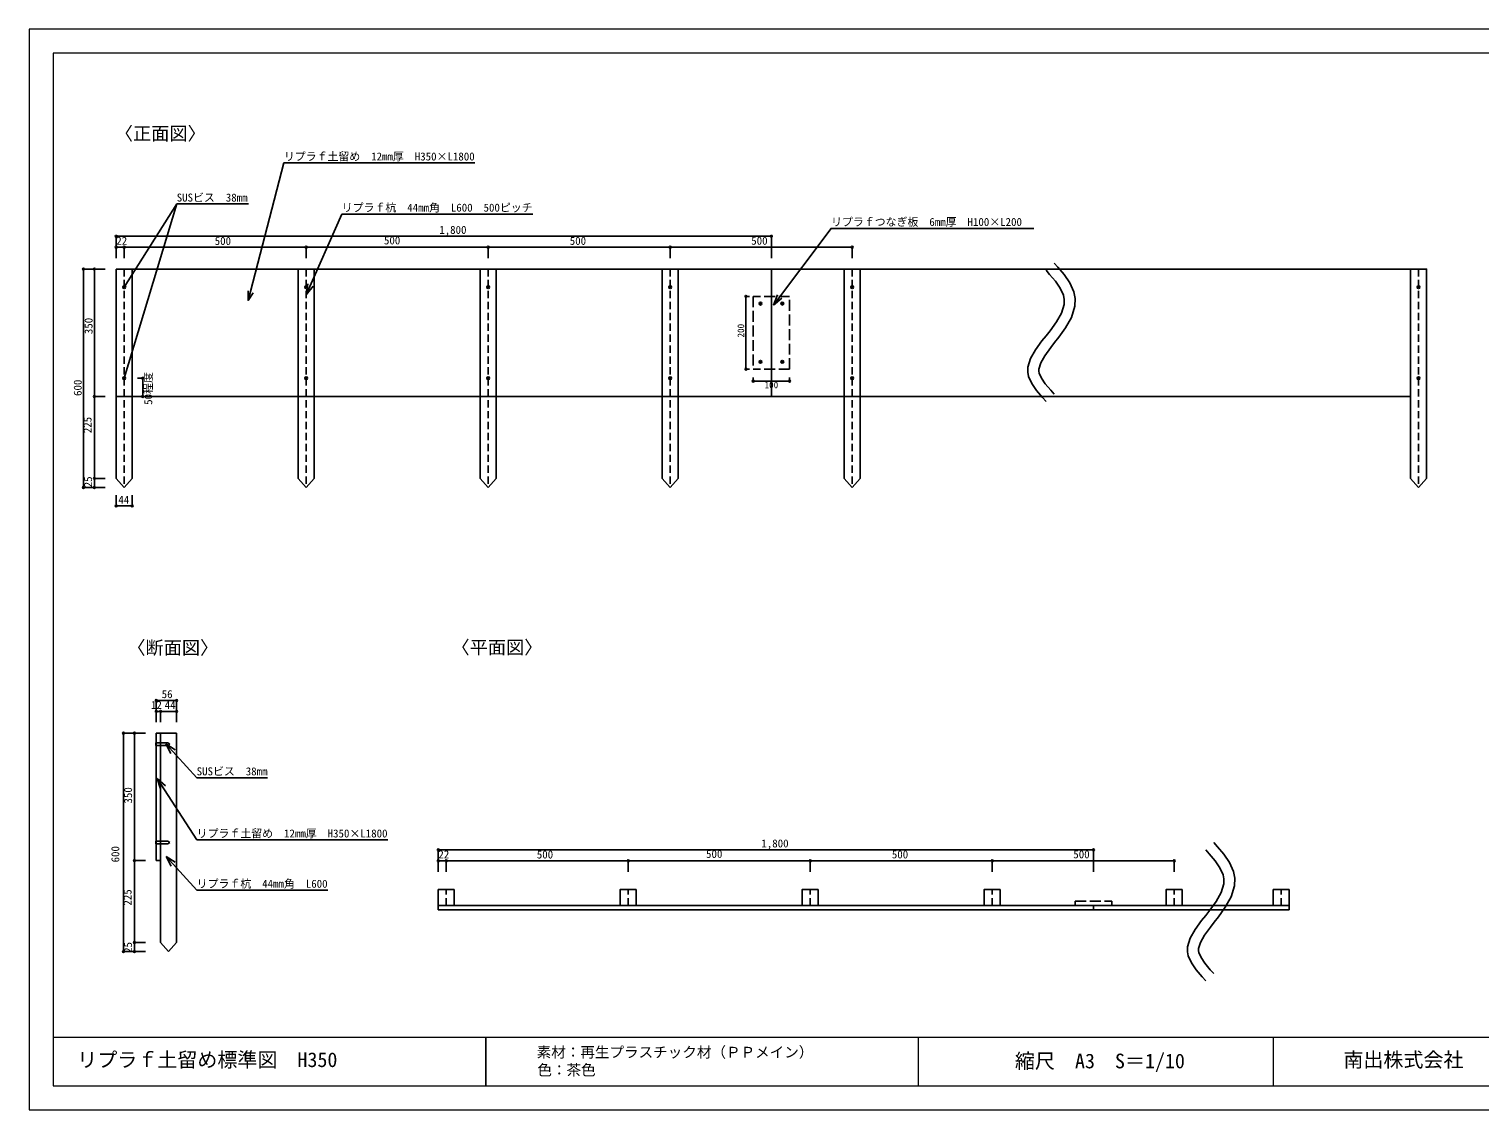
# Model space of a CAD drawing. Units: millimetres at full size, sheet at 1:10. Extents: x -2100 to 3950, y -1485 to 1485.
# Drawn here: x -2100 to 1886, y -1485 to 1485 of the extents above; entities that cross this region are included whole.
import ezdxf
from ezdxf.enums import TextEntityAlignment as Align

# ---------------------------------------------------------------- set-up
doc = ezdxf.new("R2010")
doc.units = ezdxf.units.MM
doc.header["$LTSCALE"] = 10
doc.header["$PDMODE"] = 32
doc.header["$PDSIZE"] = 5
for name, pattern in [('DASHED2', [3, 2, -1]), ('DASHED3', [4, 3, -1]), ('DASHED_SPACED', [12, 6, -6])]:
    doc.linetypes.add(name, pattern=pattern)
doc.layers.add('0-0', color=7, linetype='Continuous', lineweight=18)
doc.layers.add('1-0', color=7, linetype='Continuous')
doc.styles.add('ＭＳ ゴシック', font='')
doc.styles.get('ＭＳ ゴシック').set_extended_font_data('MS Gothic')

msp = doc.modelspace()

# ---------------------------------------------------------------- linework, layer by layer
at = {"layer": '0-0'}
for p, q in [((-2033.33, -1285), (2033.33, -1285)), ((342.48, -1285), (342.48, -1418.33)), ((1318.41, -1285), (1318.41, -1418.33)), ((-2033.33, -1418.33), (2033.33, -1418.33))]:
    msp.add_line(p, q, dxfattribs=at)
msp.add_lwpolyline([(2100, 1485), (-2100, 1485), (-2100, -1485), (2100, -1485)], close=True, dxfattribs=at)
msp.add_lwpolyline([(2033.33, 1418.33), (-2033.33, 1418.33), (-2033.33, -1418.33)], dxfattribs=at)
at = {"layer": '1-0'}
for p, q in [((-1399.99, 1117.17), (-874.99, 1117.17)), ((-1838.46, 775.48), (-1694.28, 1004.26)), ((-1838.46, 525.48), (-1694.28, 1004.26)), ((-1694.28, 1004.26), (-1497.29, 1004.26)), ((-1338.45, 754.78), (-1240.92, 976.65)), ((-1240.92, 976.65), (-715.92, 976.65)), ((-1860.46, 825.48), (-1860.46, 250.48)), ((-1816.46, 825.48), (-1816.46, 625.48)), ((-1360.46, 825.48), (-1360.46, 250.48)), ((-1316.46, 825.48), (-1316.46, 250.48)), ((-860.46, 825.48), (-860.46, 250.48)), ((-816.46, 825.48), (-816.46, 250.48)), ((-360.46, 825.48), (-360.46, 250.48)), ((-316.46, 825.48), (-316.46, 250.48)), ((-60.46, 825.48), (-60.46, 475.48)), ((139.54, 825.48), (139.54, 625.48)), ((139.54, 825.48), (139.54, 250.48)), ((139.54, 825.48), (139.54, 250.48)), ((183.54, 825.48), (183.54, 250.48)), ((1695.54, 825.48), (1695.54, 625.48)), ((1695.54, 825.48), (1695.54, 625.48)), ((1695.54, 825.48), (1695.54, 250.48)), ((1739.54, 825.48), (1739.54, 250.48)), ((-1834.66, 775.48), (-1842.26, 775.48)), ((-1838.46, 775.48), (-1837.13, 782.04)), ((-1838.46, 779.28), (-1838.46, 771.68)), ((-1838.46, 775.48), (-1833.18, 779.05)), ((-1498.26, 739.45), (-1484.06, 759.76)), ((-1334.66, 775.48), (-1342.26, 775.48)), ((-1338.46, 779.28), (-1338.46, 771.68)), ((-1338.45, 754.78), (-1333.89, 784.44)), ((-1338.45, 754.78), (-1319.68, 778.19)), ((-834.66, 775.48), (-842.26, 775.48)), ((-838.46, 779.28), (-838.46, 771.68)), ((-334.66, 775.48), (-342.26, 775.48)), ((-338.46, 779.28), (-338.46, 771.68)), ((165.34, 775.48), (157.74, 775.48)), ((161.54, 779.28), (161.54, 771.68)), ((1721.33, 775.48), (1713.73, 775.48)), ((1717.53, 779.28), (1717.53, 771.68)), ((-86.66, 730.48), (-94.26, 730.48)), ((-90.46, 734.28), (-90.46, 726.68)), ((-55.15, 726.62), (-43.93, 754.45)), ((-55.15, 726.62), (-31.52, 745.11)), ((-26.66, 730.48), (-34.26, 730.48)), ((-30.46, 726.68), (-30.46, 734.28)), ((-1816.46, 625.48), (-1816.46, 250.48)), ((-94.26, 570.5), (-86.66, 570.5)), ((-90.46, 574.3), (-90.46, 566.7)), ((-34.26, 570.5), (-26.66, 570.5)), ((-30.46, 566.7), (-30.46, 574.3)), ((-1834.66, 525.48), (-1842.26, 525.48)), ((-1838.46, 525.48), (-1837.86, 531.24)), ((-1838.46, 525.48), (-1835.66, 529.63)), ((-1838.46, 529.28), (-1838.46, 521.68)), ((-1334.66, 525.48), (-1342.26, 525.48)), ((-1338.46, 529.28), (-1338.46, 521.68)), ((-834.66, 525.48), (-842.26, 525.48)), ((-838.46, 529.28), (-838.46, 521.68)), ((-334.66, 525.48), (-342.26, 525.48)), ((-338.46, 529.28), (-338.46, 521.68)), ((165.34, 525.48), (157.74, 525.48)), ((161.54, 529.28), (161.54, 521.68)), ((1721.36, 525.48), (1713.76, 525.48)), ((1717.56, 529.28), (1717.56, 521.68)), ((-1860.46, 475.48), (1695.54, 475.48)), ((-1860.46, 250.48), (-1838.46, 225.48)), ((-1816.46, 250.48), (-1838.46, 225.48)), ((-1360.46, 250.48), (-1338.46, 225.48)), ((-1316.46, 250.48), (-1338.46, 225.48)), ((-860.46, 250.48), (-838.46, 225.48)), ((-816.46, 250.48), (-838.46, 225.48)), ((-360.46, 250.48), (-338.46, 225.48)), ((-316.46, 250.48), (-338.46, 225.48)), ((139.54, 250.48), (161.54, 225.48)), ((183.54, 250.48), (161.54, 225.48)), ((1695.54, 250.48), (1717.54, 225.48)), ((1739.54, 250.48), (1717.54, 225.48)), ((-1751.42, -475.99), (-1751.42, -483.59)), ((-1751.42, -475.99), (-1750.42, -475.99)), ((-1750.42, -449.79), (-1694.42, -449.79)), ((-1738.42, -449.79), (-1738.42, -1024.79)), ((-1694.42, -449.79), (-1694.42, -1024.79)), ((-1751.42, -483.59), (-1750.42, -483.59)), ((-1724.2, -479.26), (-1639.42, -572.22)), ((-1724.2, -479.26), (-1698.94, -495.44)), ((-1724.2, -479.26), (-1710.41, -505.9)), ((-1747.56, -574.27), (-1639.42, -742.83)), ((-1747.56, -574.27), (-1725.38, -594.46)), ((-1747.56, -574.27), (-1738.45, -602.85)), ((-1639.42, -572.22), (-1444.42, -572.22)), ((-1751.42, -745.99), (-1751.42, -753.59)), ((-1751.42, -745.99), (-1750.42, -745.99)), ((-1751.42, -753.59), (-1750.42, -753.59)), ((-1639.42, -742.83), (-1114.42, -742.83)), ((-1723.37, -788.27), (-1639.42, -881)), ((-1723.37, -788.27), (-1698.17, -804.54)), ((-1723.37, -788.27), (-1709.68, -814.96)), ((-1750.42, -799.79), (-1738.42, -799.79)), ((-1639.42, -881), (-1279.27, -881)), ((-975.61, -878.92), (-931.61, -878.92)), ((-975.61, -922.92), (-975.61, -878.92)), ((-931.61, -878.92), (-931.61, -922.92)), ((-431.61, -878.92), (-431.61, -922.92)), ((68.39, -878.92), (68.39, -922.92)), ((568.39, -878.92), (568.39, -922.92)), ((1068.39, -878.92), (1068.39, -922.92)), ((1318.39, -878.92), (1362.39, -878.92)), ((1318.39, -922.92), (1318.39, -878.92)), ((1362.39, -878.92), (1362.39, -922.92)), ((-975.61, -922.92), (824.39, -922.92)), ((-975.61, -922.92), (-975.61, -934.92)), ((-975.61, -934.92), (824.39, -934.92)), ((824.39, -922.92), (774.39, -922.92)), ((824.39, -922.92), (824.39, -934.92)), ((824.39, -922.92), (1362.39, -922.92)), ((824.39, -934.92), (1362.39, -934.92)), ((1362.39, -922.92), (1362.39, -934.92)), ((-1738.42, -1024.79), (-1716.42, -1049.79)), ((-1694.42, -1024.79), (-1716.42, -1049.79)), ((-845.33, -1285), (-845.33, -1418.33))]:
    msp.add_line(p, q, dxfattribs=at)
at = {"layer": '1-0', "color": 4}
for p, q in [((-1860.46, 915.48), (-60.46, 915.48)), ((-1860.46, 915.48), (-1860.46, 885.48)), ((-1838.46, 885.48), (-1860.46, 885.48)), ((-1860.46, 885.48), (-1860.46, 855.48)), ((-1838.46, 885.48), (-1838.46, 855.48)), ((-1838.46, 885.48), (-1838.46, 855.48)), ((-1838.46, 885.48), (-1188.46, 885.48)), ((-1838.46, 885.48), (-1838.46, 855.48)), ((-1338.46, 885.48), (-1338.46, 855.48)), ((-1188.46, 885.48), (-538.46, 885.48)), ((-838.46, 885.48), (-838.46, 855.48)), ((-538.46, 885.48), (161.54, 885.48)), ((-338.46, 885.48), (-338.46, 855.48)), ((-60.46, 915.48), (-60.46, 885.48)), ((-60.46, 885.48), (-60.46, 855.48)), ((-60.46, 885.48), (-60.46, 855.48)), ((161.54, 885.48), (161.54, 855.48)), ((-1950.46, 825.48), (-1920.46, 825.48)), ((-1950.46, 825.48), (-1950.46, 225.48)), ((-1920.46, 825.48), (-1890.46, 825.48)), ((-1920.46, 525.48), (-1920.46, 825.48)), ((-1920.46, 825.48), (-1890.46, 825.48)), ((-130.46, 750.48), (-120.46, 750.48)), ((-130.46, 750.48), (-130.46, 550.48)), ((-1920.46, 225.48), (-1920.46, 525.48)), ((-1787.69, 525.48), (-1802.18, 525.48)), ((-1787.69, 525.48), (-1787.69, 475.48)), ((-130.46, 550.48), (-120.46, 550.48)), ((-110.46, 517.65), (-110.46, 527.65)), ((-10.46, 517.65), (-10.46, 527.65)), ((-110.46, 517.65), (-10.46, 517.65)), ((-1920.46, 475.48), (-1890.46, 475.48)), ((-1787.69, 475.48), (-1802.18, 475.48)), ((-1920.46, 250.48), (-1890.46, 250.48)), ((-1920.46, 250.48), (-1920.46, 225.48)), ((-1920.46, 250.48), (-1890.46, 250.48)), ((-1950.46, 225.48), (-1920.46, 225.48)), ((-1920.46, 225.48), (-1890.46, 225.48)), ((-1860.46, 174.68), (-1860.46, 204.68)), ((-1816.46, 174.68), (-1816.46, 204.68)), ((-1860.46, 174.68), (-1816.46, 174.68)), ((-1750.42, -359.79), (-1694.42, -359.79)), ((-1750.42, -359.79), (-1750.42, -389.79)), ((-1750.42, -389.79), (-1738.42, -389.79)), ((-1750.42, -389.79), (-1750.42, -419.79)), ((-1738.42, -389.79), (-1738.42, -419.79)), ((-1738.42, -389.79), (-1694.42, -389.79)), ((-1694.42, -359.79), (-1694.42, -389.79)), ((-1694.42, -389.79), (-1694.42, -419.79)), ((-1840.42, -449.79), (-1840.42, -1049.79)), ((-1810.42, -449.79), (-1810.42, -649.79)), ((-1810.42, -449.79), (-1780.42, -449.79)), ((-1810.42, -449.79), (-1780.42, -449.79)), ((-1810.42, -649.79), (-1810.42, -1049.79)), ((-975.61, -770.26), (824.39, -770.26)), ((-975.61, -770.26), (-975.61, -800.26)), ((824.39, -770.26), (824.39, -800.26)), ((-1810.42, -799.79), (-1780.42, -799.79)), ((-1810.42, -799.79), (-1780.42, -799.79)), ((-953.61, -800.26), (-975.61, -800.26)), ((-975.61, -800.26), (-975.61, -830.26)), ((-953.61, -800.26), (-953.61, -830.26)), ((-953.61, -800.26), (-953.61, -830.26)), ((-953.61, -800.26), (-303.61, -800.26)), ((-953.61, -800.26), (-953.61, -830.26)), ((-453.61, -800.26), (-453.61, -830.26)), ((-303.61, -800.26), (346.39, -800.26)), ((46.39, -800.26), (46.39, -830.26)), ((346.39, -800.26), (1046.39, -800.26)), ((546.39, -800.26), (546.39, -830.26)), ((824.39, -800.26), (824.39, -830.26)), ((824.39, -800.26), (824.39, -830.26)), ((1046.39, -800.26), (1046.39, -830.26)), ((-1810.42, -1024.79), (-1780.42, -1024.79)), ((-1810.42, -1024.79), (-1810.42, -1049.79)), ((-1840.42, -1049.79), (-1810.42, -1049.79)), ((-1810.42, -1049.79), (-1780.42, -1049.79))]:
    msp.add_line(p, q, dxfattribs=at)
at = {"layer": '1-0', "linetype": 'DASHED2'}
for p, q in [((-1838.46, 825.48), (-1838.46, 225.48)), ((-1338.46, 825.48), (-1338.46, 225.48)), ((-838.46, 825.48), (-838.46, 225.48)), ((-838.46, 825.48), (-838.46, 225.48)), ((-338.46, 825.48), (-338.46, 225.48)), ((-338.46, 825.48), (-338.46, 225.48)), ((161.54, 825.48), (161.54, 225.48)), ((1717.54, 825.48), (1717.54, 225.48)), ((-953.61, -922.92), (-953.61, -878.92)), ((-453.61, -922.92), (-453.61, -878.92)), ((46.39, -922.92), (46.39, -878.92)), ((546.39, -922.92), (546.39, -878.92)), ((1046.39, -922.92), (1046.39, -878.92)), ((1340.39, -922.92), (1340.39, -878.92))]:
    msp.add_line(p, q, dxfattribs=at)
at = {"layer": '1-0', "linetype": 'DASHED3'}
for p, q in [((-10.46, 550.48), (-10.46, 750.48)), ((-10.46, 550.48), (-110.46, 550.48)), ((774.39, -922.92), (774.39, -910.92)), ((774.39, -910.92), (874.39, -910.92)), ((874.39, -922.92), (874.39, -910.92))]:
    msp.add_line(p, q, dxfattribs=at)
at = {"layer": '1-0', "linetype": 'DASHED_SPACED'}
for p, q in [((-1751.42, -475.99), (-1718.42, -475.99)), ((-1718.42, -475.99), (-1713.42, -479.79)), ((-1751.42, -483.59), (-1718.42, -483.59)), ((-1713.42, -479.79), (-1718.42, -483.59)), ((-1751.42, -745.99), (-1718.42, -745.99)), ((-1751.42, -753.59), (-1718.42, -753.59))]:
    msp.add_line(p, q, dxfattribs=at)
at = {"layer": '1-0'}
for points in [[(-1399.99, 1117.17), (-1498.26, 739.45), (-1497.59, 765.86)], [(-55.15, 726.62), (103.43, 937.32), (660.32, 937.32)], [(716.28, 841.99), (726.45, 830.62), (743.66, 810.13), (759.25, 787.52), (770.43, 762.53), (774, 744.55), (773.45, 723.47), (763.95, 692.58), (747.81, 664.17), (728.93, 638.09), (717.58, 623.54), (706.89, 609.82), (690.57, 587.29), (679.32, 567.47), (674.16, 550.72), (674, 544.55), (674.95, 539.78), (681.13, 525.98), (691.97, 510.24), (706.74, 492.66), (716.28, 481.99)], [(-1860.46, 825.48), (-60.46, 825.48), (1739.54, 825.48), (1739.54, 625.48)], [(693.92, 821.99), (703.78, 810.97), (719.77, 791.93), (732.99, 772.75), (741.66, 753.36), (743.92, 741.99), (743.57, 728.36), (736.24, 704.54), (722.54, 680.42), (704.95, 656.12), (693.92, 641.99), (682.9, 627.85), (665.3, 603.55), (651.61, 579.43), (644.28, 555.61), (643.92, 541.99), (646.19, 530.61), (654.86, 511.22), (668.08, 492.05), (684.07, 473), (693.92, 461.99)], [(-1750.42, -449.79), (-1750.42, -798.37), (-1750.42, -799.79)], [(1154.92, -750.28), (1165.09, -761.65), (1182.3, -782.14), (1197.88, -804.75), (1209.06, -829.74), (1212.64, -847.72), (1212.08, -868.8), (1202.58, -899.69), (1186.45, -928.1), (1167.57, -954.17), (1156.22, -968.73), (1145.52, -982.44), (1129.21, -1004.97), (1117.95, -1024.8), (1112.8, -1041.55), (1112.64, -1047.72), (1113.58, -1052.49), (1119.76, -1066.29), (1130.6, -1082.02), (1145.37, -1099.61), (1154.92, -1110.28)], [(1132.56, -770.28), (1142.41, -781.3), (1158.4, -800.34), (1171.62, -819.52), (1180.3, -838.9), (1182.56, -850.28), (1182.2, -863.91), (1174.87, -887.73), (1161.18, -911.84), (1143.58, -936.15), (1132.56, -950.28), (1121.54, -964.42), (1103.94, -988.72), (1090.24, -1012.84), (1082.92, -1036.65), (1082.56, -1050.28), (1084.82, -1061.66), (1093.5, -1081.05), (1106.71, -1100.22), (1122.7, -1119.27), (1132.56, -1130.28)], [(-475.61, -922.92), (-475.61, -878.92), (-431.61, -878.92)], [(24.39, -922.92), (24.39, -878.92), (68.39, -878.92)], [(524.39, -922.92), (524.39, -878.92), (568.39, -878.92)], [(1024.39, -922.92), (1024.39, -878.92), (1068.39, -878.92)]]:
    msp.add_lwpolyline(points, dxfattribs=at)
at = {"layer": '1-0', "linetype": 'DASHED3'}
msp.add_lwpolyline([(-10.46, 750.48), (-110.46, 750.48), (-110.46, 550.48)], dxfattribs=at)
at = {"layer": '1-0', "color": 4}
msp.add_lwpolyline([(-1840.42, -449.79), (-1810.42, -449.79), (-1810.42, -649.79)], dxfattribs=at)
at = {"layer": '1-0', "linetype": 'DASHED_SPACED'}
msp.add_lwpolyline([(-1718.42, -745.99), (-1713.42, -749.79), (-1718.42, -753.59)], dxfattribs=at)
at = {"layer": '1-0'}
for centre in [(-1838.46, 775.48), (-1338.46, 775.48), (-838.46, 775.48), (-338.46, 775.48), (161.54, 775.48), (1717.53, 775.48), (-90.46, 730.48), (-30.46, 730.48), (-90.46, 570.5), (-30.46, 570.5), (-1838.46, 525.48), (-1338.46, 525.48), (-838.46, 525.48), (-338.46, 525.48), (161.54, 525.48), (1717.56, 525.48)]:
    msp.add_circle(centre, 3.8, dxfattribs=at)
at = {"layer": '1-0', "color": 4}
for p in [(-1860.46, 915.48), (-60.46, 915.48), (-1860.46, 885.48), (-1838.46, 885.48), (-1338.46, 885.48), (-838.46, 885.48), (-338.46, 885.48), (161.54, 885.48), (-1950.46, 825.48), (-1920.46, 825.48), (-130.46, 750.48), (-1787.69, 525.48), (-130.46, 550.48), (-110.46, 517.65), (-10.46, 517.65), (-1920.46, 475.48), (-1787.69, 475.48), (-1920.46, 250.48), (-1950.46, 225.48), (-1920.46, 225.48), (-1860.46, 174.68), (-1816.46, 174.68), (-1750.42, -359.79), (-1694.42, -359.79), (-1750.42, -389.79), (-1738.42, -389.79), (-1694.42, -389.79), (-1840.42, -449.79), (-1810.42, -449.79), (-975.61, -770.26), (824.39, -770.26), (-1810.42, -799.79), (-975.61, -800.26), (-953.61, -800.26), (-453.61, -800.26), (46.39, -800.26), (546.39, -800.26), (1046.39, -800.26), (-1810.42, -1024.79), (-1840.42, -1049.79), (-1810.42, -1049.79)]:
    msp.add_point(p, dxfattribs=at)

# ---------------------------------------------------------------- texts
at = {"layer": '0-0', "style": 'ＭＳ ゴシック'}
for s, p in [('リプラｆ土留め標準図\u3000H350', (-1967.52, -1379.17)), ('縮尺\u3000A3\u3000S＝1/10', (608.5, -1382.66)), ('南出株式会社', (1510.87, -1379.17))]:
    msp.add_text(s, height=40.32, dxfattribs=at).set_placement(p, align=Align.BOTTOM_LEFT)
at = {"layer": '1-0', "style": 'ＭＳ ゴシック'}
for s, height, p in [('〈正面図〉', 36.66, (-1864.32, 1168.65)), ('リプラｆ土留め\u300012mm厚\u3000H350×L1800', 21.99, (-1399.99, 1117.17)), ('SUSビス\u300038mm', 21.99, (-1694.28, 1004.26)), ('リプラｆ杭\u300044mm角\u3000L600\u3000500ピッチ', 21.99, (-1240.92, 976.65)), ('リプラｆつなぎ板\u30006mm厚\u3000H100×L200', 21.99, (103.43, 937.32)), ('〈断面図〉', 36.66, (-1830.08, -244.12)), ('〈平面図〉', 36.66, (-939.46, -243.16)), ('SUSビス\u300038mm', 21.99, (-1639.42, -572.22)), ('リプラｆ土留め\u300012mm厚\u3000H350×L1800', 21.99, (-1639.42, -742.83)), ('リプラｆ杭\u300044mm角\u3000L600\u3000', 21.99, (-1639.42, -881)), ('素材：再生プラスチック材（ＰＰメイン）', 29.33, (-705.3, -1349.61)), ('色：茶色', 29.33, (-703.33, -1398.57))]:
    msp.add_text(s, height=height, dxfattribs=at).set_placement(p, align=Align.BOTTOM_LEFT)
at = {"layer": '1-0', "color": 4, "style": 'ＭＳ ゴシック'}
for s, height, p in [('1,800', 21.99, (-972.96, 915.57)), ('22', 21.99, (-1860.29, 885.46)), ('500', 21.99, (-1589.85, 885.12)), ('500', 21.99, (-1124.88, 886.68)), ('500', 21.99, (-614.44, 885.4)), ('500', 21.99, (-115.91, 885.72)), ('100', 18.33, (-79.21, 492.46)), ('44', 21.99, (-1854.62, 174)), ('56', 21.99, (-1735.5, -359.96)), ('12', 21.99, (-1765, -389.86)), ('44', 21.99, (-1727.25, -389.96)), ('1,800', 21.99, (-88.11, -770.17)), ('22', 21.99, (-975.43, -800.27)), ('500', 21.99, (-704.99, -800.62)), ('500', 21.99, (-240.03, -799.05)), ('500', 21.99, (270.41, -800.34)), ('500', 21.99, (768.95, -800.02))]:
    msp.add_text(s, height=height, dxfattribs=at).set_placement(p, align=Align.BOTTOM_LEFT)
for s, height, p in [('350', 21.99, (-1918.79, 646.62)), ('200', 18.33, (-129.78, 637.51)), ('600', 21.99, (-1948.7, 476.79)), ('50程度', 21.99, (-1754.84, 452.46)), ('225', 21.99, (-1921.68, 374.51)), ('25', 21.99, (-1920.35, 225.88)), ('350', 21.99, (-1810.3, -643.02)), ('600', 21.99, (-1845.42, -804.79)), ('225', 21.99, (-1811.63, -923.5)), ('25', 21.99, (-1810.46, -1053.44))]:
    msp.add_text(s, height=height, rotation=90, dxfattribs=at).set_placement(p, align=Align.BOTTOM_LEFT)

doc.saveas('drawing.dxf')
